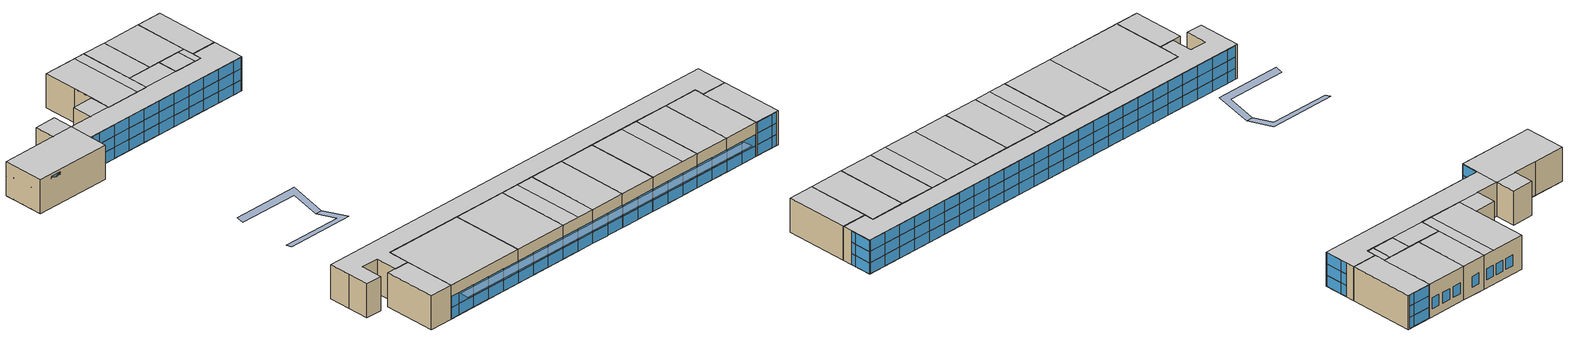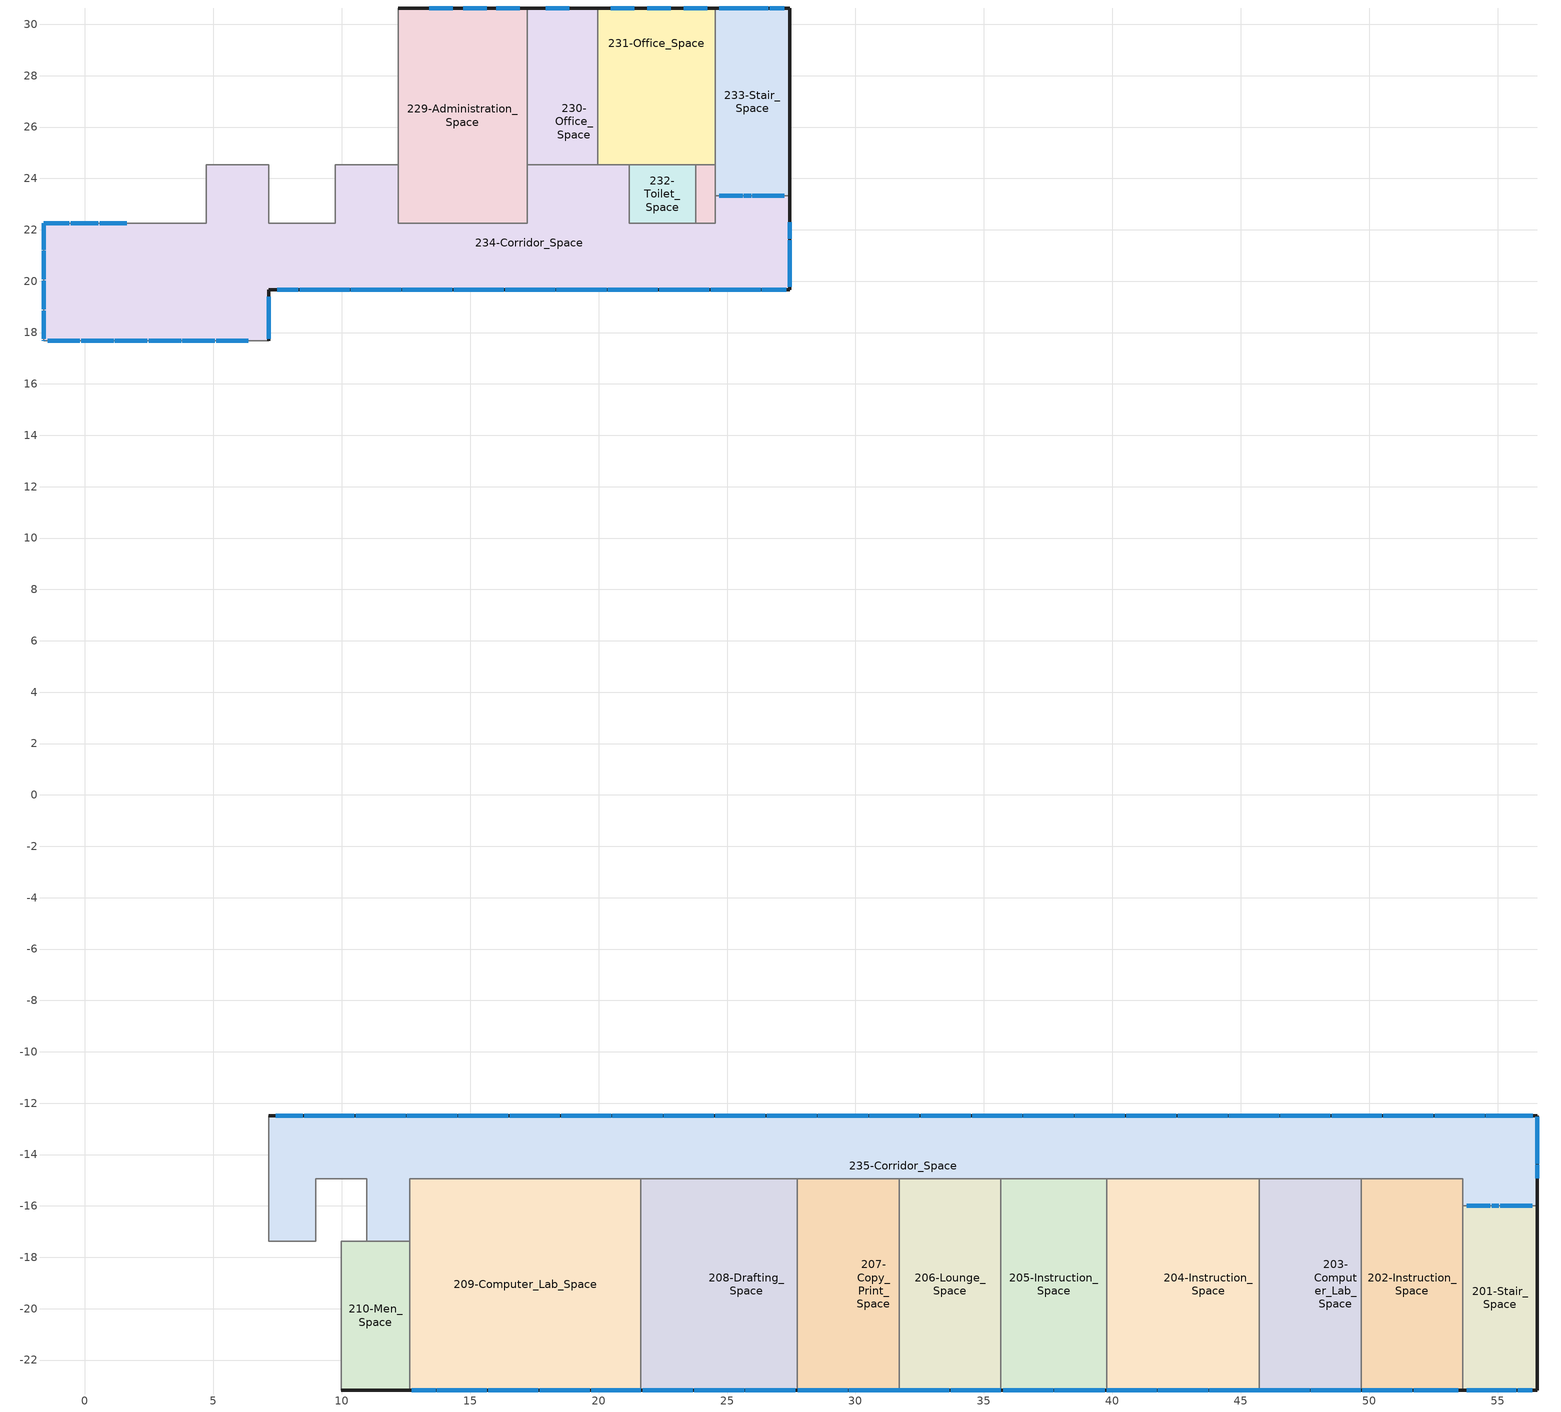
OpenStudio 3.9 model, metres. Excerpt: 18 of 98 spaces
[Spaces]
201-Stair_Space
 floor to 132-Stair_Space: 56.54,-16 56.54,-23.16 53.64,-23.16 53.64,-16 z3.8
 wall outside: 53.64,-23.16 56.54,-23.16 56.54,-16 z3.8:7.6
 wall to 235-Corridor_Space: 56.54,-16 53.64,-16 z3.8:7.6
 wall to 202-Instruction_Space: 53.64,-16 53.64,-23.16 z3.8:7.6
 window inside: 55.04,-16 54.76,-16 / 56.34,-16 55.09,-16 z3.85:5.93; 54.71,-16 53.8,-16 / 55.04,-16 54.76,-16 / 56.34,-16 55.09,-16 z5.98:6.18; 54.71,-16 53.8,-16 / 55.04,-16 54.76,-16 / 56.34,-16 55.09,-16 z6.23:7.28; 54.71,-16 53.8,-16 z3.8:5.93
 window: 53.8,-23.16 55.72,-23.16 / 55.77,-23.16 56.34,-23.16 z3.85:5.04; 53.8,-23.16 55.72,-23.16 / 55.77,-23.16 56.34,-23.16 z5.09:6.31; 53.8,-23.16 55.72,-23.16 / 55.77,-23.16 56.34,-23.16 z6.36:7.57
 ceiling to 301-Stair_Space: 53.64,-16 53.64,-23.16 56.54,-23.16 56.54,-16 z7.6
202-Instruction_Space
 floor to 103-Conference_Space: 53.64,-14.94 53.64,-23.16 49.68,-23.16 49.68,-14.94 z3.8
 wall outside: 49.68,-23.16 53.64,-23.16 z3.8:7.6
 wall to 235-Corridor_Space: 53.64,-16 53.64,-14.94 49.68,-14.94 z3.8:7.6
 wall to 203-Computer_Lab_Space: 49.68,-14.94 49.68,-23.16 z3.8:7.6
 window: 49.73,-23.16 51.68,-23.16 / 51.73,-23.16 53.47,-23.16 z3.82:5.04; 49.73,-23.16 51.68,-23.16 / 51.73,-23.16 53.47,-23.16 z5.08:6.3
 ceiling to 302-Instruction_Space: 49.68,-14.94 49.68,-23.16 53.64,-23.16 53.64,-14.94 z7.6
203-Computer_Lab_Space
 floor to 103-Conference_Space: 49.68,-14.94 49.68,-23.16 47.7,-23.16 47.7,-14.94 z3.8
 floor to 104-Instruction_Space: 47.7,-14.94 47.7,-23.16 45.72,-23.16 45.72,-14.94 z3.8
 wall outside: 45.72,-23.16 49.68,-23.16 z3.8:7.6
 wall to 235-Corridor_Space: 49.68,-14.94 45.72,-14.94 z3.8:7.6
 wall to 204-Instruction_Space: 45.72,-14.94 45.72,-23.16 z3.8:7.6
 window: 45.73,-23.16 47.68,-23.16 / 47.73,-23.16 49.68,-23.16 z3.82:5.04; 45.73,-23.16 47.68,-23.16 / 47.73,-23.16 49.68,-23.16 z5.08:6.3
 ceiling to 302-Instruction_Space: 45.72,-14.94 45.72,-23.16 49.68,-23.16 49.68,-14.94 z7.6
204-Instruction_Space
 floor to 104-Instruction_Space: 45.72,-14.94 45.72,-23.16 41.76,-23.16 41.76,-14.94 z3.8
 floor to 105-Instruction_Space: 41.76,-14.94 41.76,-23.16 39.78,-23.16 39.78,-14.94 z3.8
 wall outside: 39.78,-23.16 45.72,-23.16 z3.8:7.6
 wall to 235-Corridor_Space: 45.72,-14.94 39.78,-14.94 z3.8:7.6
 wall to 205-Instruction_Space: 39.78,-14.94 39.78,-23.16 z3.8:7.6
 window: 39.78,-23.16 41.72,-23.16 / 41.77,-23.16 43.72,-23.16 / 43.77,-23.16 45.72,-23.16 z3.82:5.04; 39.78,-23.16 41.72,-23.16 / 41.77,-23.16 43.72,-23.16 / 43.77,-23.16 45.72,-23.16 z5.08:6.3
 ceiling to 303-Instruction_Space: 39.78,-14.94 39.78,-23.16 43.74,-23.16 43.74,-14.94 z7.6
 ceiling to 302-Instruction_Space: 43.74,-14.94 43.74,-23.16 45.72,-23.16 45.72,-14.94 z7.6
205-Instruction_Space
 floor to 105-Instruction_Space: 39.78,-14.94 39.78,-23.16 35.66,-23.16 35.66,-14.94 z3.8
 wall outside: 35.66,-23.16 39.78,-23.16 z3.8:7.6
 wall to 235-Corridor_Space: 39.78,-14.94 35.66,-14.94 z3.8:7.6
 wall to 206-Lounge_Space: 35.66,-14.94 35.66,-23.16 z3.8:7.6
 window: 35.74,-23.16 37.69,-23.16 / 37.74,-23.16 39.69,-23.16 z3.82:5.04; 35.74,-23.16 37.69,-23.16 / 37.74,-23.16 39.69,-23.16 z5.08:6.3
 ceiling to 303-Instruction_Space: 35.66,-14.94 35.66,-23.16 39.78,-23.16 39.78,-14.94 z7.6
235-Corridor_Space
 floor to 107-Corridor_Space: 56.54,-12.5 56.54,-16 53.64,-16 53.64,-14.94 12.65,-14.94 12.65,-17.37 10.97,-17.37 10.97,-14.94 8.99,-14.94 8.99,-17.37 7.16,-17.37 7.16,-12.5 z3.8
 wall outside: 56.54,-16 56.54,-12.5 7.16,-12.5 z3.8:7.6
 wall to Shaft_2_Space: 8.99,-17.37 8.99,-14.94 10.97,-14.94 10.97,-17.37 z3.8:7.6
 wall to 210-Men_Space: 10.97,-17.37 12.65,-17.37 z3.8:7.6
 wall to 209-Computer_Lab_Space: 12.65,-17.37 12.65,-14.94 21.64,-14.94 z3.8:7.6
 wall to 208-Drafting_Space: 21.64,-14.94 27.74,-14.94 z3.8:7.6
 wall to 207-Copy_Print_Space: 27.74,-14.94 31.7,-14.94 z3.8:7.6
 wall to 206-Lounge_Space: 31.7,-14.94 35.66,-14.94 z3.8:7.6
 wall to 216-Lobby_Space: 7.16,-12.5 7.16,-14.94 z3.8:7.6
 wall to 214-Electrical_Space: 7.16,-14.94 7.16,-17.37 z3.8:7.6
 wall to 211-Women_Space: 7.16,-17.37 8.99,-17.37 z3.8:7.6
 window: 56.54,-14.92 56.54,-14.4 / 56.54,-14.35 56.54,-12.53 / 56.36,-12.5 54.54,-12.5 / 54.49,-12.5 52.54,-12.5 / 52.49,-12.5 50.54,-12.5 / 50.49,-12.5 48.54,-12.5 / 48.49,-12.5 46.54,-12.5 / 46.49,-12.5 44.54,-12.5 / 44.49,-12.5 42.54,-12.5 / 42.49,-12.5 40.54,-12.5 / 40.49,-12.5 38.54,-12.5 / 38.49,-12.5 36.54,-12.5 / 36.49,-12.5 34.54,-12.5 / 34.49,-12.5 32.54,-12.5 / 32.49,-12.5 30.54,-12.5 / 30.49,-12.5 28.54,-12.5 / 28.49,-12.5 26.54,-12.5 / 26.49,-12.5 24.54,-12.5 / 24.49,-12.5 22.54,-12.5 / 22.49,-12.5 20.54,-12.5 / 20.49,-12.5 18.54,-12.5 z3.82:5.04; 56.54,-14.92 56.54,-14.4 / 56.54,-14.35 56.54,-12.53 / 56.36,-12.5 54.54,-12.5 / 54.49,-12.5 52.54,-12.5 / 52.49,-12.5 50.54,-12.5 / 50.49,-12.5 48.54,-12.5 / 48.49,-12.5 46.54,-12.5 / 46.49,-12.5 44.54,-12.5 / 44.49,-12.5 42.54,-12.5 / 42.49,-12.5 40.54,-12.5 / 40.49,-12.5 38.54,-12.5 / 38.49,-12.5 36.54,-12.5 / 36.49,-12.5 34.54,-12.5 / 34.49,-12.5 32.54,-12.5 / 32.49,-12.5 30.54,-12.5 / 30.49,-12.5 28.54,-12.5 / 28.49,-12.5 26.54,-12.5 / 26.49,-12.5 24.54,-12.5 / 24.49,-12.5 22.54,-12.5 / 22.49,-12.5 20.54,-12.5 / 20.49,-12.5 18.54,-12.5 / 18.49,-12.5 16.54,-12.5 / 16.49,-12.5 14.54,-12.5 / 14.49,-12.5 12.54,-12.5 / 12.49,-12.5 10.54,-12.5 / 10.49,-12.5 8.54,-12.5 / 8.49,-12.5 7.44,-12.5 z5.08:6.3; 56.54,-14.92 56.54,-14.4 / 56.54,-14.35 56.54,-12.53 / 56.36,-12.5 54.54,-12.5 / 54.49,-12.5 52.54,-12.5 / 52.49,-12.5 50.54,-12.5 / 50.49,-12.5 48.54,-12.5 / 48.49,-12.5 46.54,-12.5 / 46.49,-12.5 44.54,-12.5 / 44.49,-12.5 42.54,-12.5 / 42.49,-12.5 40.54,-12.5 / 40.49,-12.5 38.54,-12.5 / 38.49,-12.5 36.54,-12.5 / 36.49,-12.5 34.54,-12.5 / 34.49,-12.5 32.54,-12.5 / 32.49,-12.5 30.54,-12.5 / 30.49,-12.5 28.54,-12.5 / 28.49,-12.5 26.54,-12.5 / 26.49,-12.5 24.54,-12.5 / 24.49,-12.5 22.54,-12.5 / 22.49,-12.5 20.54,-12.5 / 20.49,-12.5 18.54,-12.5 / 18.49,-12.5 16.54,-12.5 z6.35:7.57; 16.49,-12.5 14.54,-12.5 / 14.49,-12.5 12.54,-12.5 / 12.49,-12.5 10.54,-12.5 / 10.49,-12.5 8.54,-12.5 / 8.49,-12.5 7.44,-12.5 z3.82:5.03; 14.49,-12.5 12.54,-12.5 / 12.49,-12.5 10.54,-12.5 / 10.49,-12.5 8.54,-12.5 / 8.49,-12.5 7.44,-12.5 z6.35:7.56; 18.49,-12.5,5.04 18.49,-12.5,3.82 16.54,-12.5,3.82 16.54,-12.5,5.03; 16.49,-12.5,7.57 16.49,-12.5,6.35 14.54,-12.5,6.35 14.54,-12.5,7.56
 ceiling to 236-Corridor_Space: 7.16,-12.5 7.16,-17.37 8.99,-17.37 8.99,-14.94 10.97,-14.94 10.97,-17.37 12.65,-17.37 12.65,-14.94 53.64,-14.94 53.64,-16 56.54,-16 56.54,-12.5 z7.6
229-Administration_Space
 floor to 123-Conference_Space: 17.22,30.63 17.22,22.25 14.94,22.25 14.94,24.54 12.19,24.54 12.19,30.63 z3.8
 floor to 125-Electrical_Space: 14.94,24.54 14.94,22.25 12.19,22.25 12.19,24.54 z3.8
 wall outside: 17.22,30.63 12.19,30.63 z3.8:7.6
 wall to 234-Corridor_Space: 12.19,24.54 12.19,22.25 17.22,22.25 17.22,24.54 z3.8:7.6
 wall to 230-Office_Space: 17.22,24.54 17.22,30.63 z3.8:7.6
 wall to 226-Men_Space: 12.19,26.82 12.19,24.54 z3.8:7.6
 wall to 228-Copy_Print_Space: 12.19,30.63 12.19,26.82 z3.8:7.6
 window: 14.32,30.63 13.41,30.63 / 15.64,30.63 14.72,30.63 / 16.93,30.63 16.01,30.63 z4.72:5.94
 ceiling to 325-Conference_Space: 16,30.63 16,22.25 17.22,22.25 17.22,30.63 z7.6
 ceiling to 324-Advisors_Space: 12.19,30.63 12.19,22.25 16,22.25 16,30.63 z7.6
230-Office_Space
 floor to 126-Admin_Space: 19.96,27.89 19.96,24.54 18.14,24.54 18.14,27.89 z3.8
 floor to 127-Office_Space: 19.96,30.63 19.96,27.89 18.14,27.89 18.14,30.63 z3.8
 floor to 123-Conference_Space: 18.14,30.63 18.14,24.54 17.22,24.54 17.22,30.63 z3.8
 wall outside: 19.96,30.63 17.22,30.63 z3.8:7.6
 wall to 234-Corridor_Space: 17.22,24.54 19.96,24.54 z3.8:7.6
 wall to 231-Office_Space: 19.96,24.54 19.96,30.63 z3.8:7.6
 window: 18.86,30.63 17.94,30.63 z4.72:5.94
 ceiling to 325-Conference_Space: 17.22,30.63 17.22,24.54 19.96,24.54 19.96,30.63 z7.6
231-Office_Space
 floor to 128-Storage_Space: 24.54,27.89 24.54,24.54 21.18,24.54 21.18,27.89 z3.8
 floor to 126-Admin_Space: 21.18,27.89 21.18,24.54 19.96,24.54 19.96,27.89 z3.8
 floor to 127-Office_Space: 24.54,30.63 24.54,27.89 19.96,27.89 19.96,30.63 z3.8
 wall outside: 24.54,30.63 19.96,30.63 z3.8:7.6
 wall to 234-Corridor_Space: 19.96,24.54 21.18,24.54 z3.8:7.6
 wall to Shaft1_2_Space: 23.77,24.54 24.54,24.54 z3.8:7.6
 wall to 232-Toilet_Space: 21.18,24.54 23.77,24.54 z3.8:7.6
 wall to 233-Stair_Space: 24.54,24.54 24.54,30.63 z3.8:7.6
 window: 21.39,30.63 20.47,30.63 / 22.8,30.63 21.89,30.63 / 24.23,30.63 23.31,30.63 z4.72:5.94
 ceiling to 325-Conference_Space: 19.96,30.63 19.96,24.54 24.54,24.54 24.54,30.63 z7.6
232-Toilet_Space
 floor to 129-Toilet_Space: 23.77,24.54 23.77,22.25 21.18,22.25 21.18,24.54 z3.8
 wall to 234-Corridor_Space: 21.18,24.54 21.18,22.25 23.77,22.25 z3.8:7.6
 wall to Shaft1_2_Space: 23.77,22.25 23.77,24.54 z3.8:7.6
 ceiling to 326-Toilet_Space: 21.18,24.54 21.18,22.25 23.77,22.25 23.77,24.54 z7.6
206-Lounge_Space
 floor to 105-Instruction_Space: 35.66,-14.94 35.66,-23.16 31.7,-23.16 31.7,-14.94 z3.8
 wall outside: 31.7,-23.16 35.66,-23.16 z3.8:7.6
 wall to 207-Copy_Print_Space: 31.7,-14.94 31.7,-23.16 z3.8:7.6
 window: 31.71,-23.16 33.66,-23.16 / 33.71,-23.16 35.66,-23.16 z3.82:5.04; 31.71,-23.16 33.66,-23.16 / 33.71,-23.16 35.66,-23.16 z5.08:6.3
 ceiling to 304-Instruction_Space: 31.7,-14.94 31.7,-23.16 35.66,-23.16 35.66,-14.94 z7.6
207-Copy_Print_Space
 floor to 105-Instruction_Space: 31.7,-14.94 31.7,-23.16 29.72,-23.16 29.72,-14.94 z3.8
 floor to 106-Instruction_Space: 29.72,-14.94 29.72,-23.16 27.74,-23.16 27.74,-14.94 z3.8
 wall outside: 27.74,-23.16 31.7,-23.16 z3.8:7.6
 wall to 208-Drafting_Space: 27.74,-14.94 27.74,-23.16 z3.8:7.6
 window: 27.74,-23.16 29.69,-23.16 / 29.74,-23.16 31.69,-23.16 z3.82:5.04; 27.74,-23.16 29.69,-23.16 / 29.74,-23.16 31.69,-23.16 z5.08:6.3
 ceiling to 305-Instruction_Space: 27.74,-14.94 27.74,-23.16 29.72,-23.16 29.72,-14.94 z7.6
 ceiling to 304-Instruction_Space: 29.72,-14.94 29.72,-23.16 31.7,-23.16 31.7,-14.94 z7.6
208-Drafting_Space
 floor to 106-Instruction_Space: 27.74,-14.94 27.74,-23.16 23.77,-23.16 23.77,-14.94 z3.8
 floor to 108-Instruction_Space: 23.77,-14.94 23.77,-23.16 21.64,-23.16 21.64,-14.94 z3.8
 wall outside: 21.64,-23.16 27.74,-23.16 z3.8:7.6
 wall to 209-Computer_Lab_Space: 21.64,-14.94 21.64,-23.16 z3.8:7.6
 window: 21.71,-23.16 23.66,-23.16 / 23.71,-23.16 25.66,-23.16 / 25.71,-23.16 27.66,-23.16 z3.82:5.04; 21.71,-23.16 23.66,-23.16 / 23.71,-23.16 25.66,-23.16 / 25.71,-23.16 27.66,-23.16 z5.08:6.3
 ceiling to 305-Instruction_Space: 21.64,-14.94 21.64,-23.16 27.74,-23.16 27.74,-14.94 z7.6
209-Computer_Lab_Space
 floor to 108-Instruction_Space: 21.64,-14.94 21.64,-23.16 12.65,-23.16 12.65,-14.94 z3.8
 wall outside: 12.65,-23.16 21.64,-23.16 z3.8:7.6
 wall to 210-Men_Space: 12.65,-17.37 12.65,-23.16 z3.8:7.6
 window: 12.73,-23.16 13.65,-23.16 / 13.7,-23.16 15.65,-23.16 / 15.7,-23.16 17.65,-23.16 / 17.7,-23.16 19.65,-23.16 / 19.7,-23.16 21.64,-23.16 z3.82:5.04; 12.73,-23.16 13.65,-23.16 / 13.7,-23.16 15.65,-23.16 / 15.7,-23.16 17.65,-23.16 / 17.7,-23.16 19.65,-23.16 / 19.7,-23.16 21.64,-23.16 z5.08:6.3
 ceiling to 306-Instruction_Space: 12.65,-14.94 12.65,-23.16 21.64,-23.16 21.64,-14.94 z7.6
210-Men_Space
 floor to 109-Women_Space: 12.65,-17.37 12.65,-23.16 9.98,-23.16 9.98,-17.37 z3.8
 wall outside: 9.98,-23.16 12.65,-23.16 z3.8:7.6
 wall to Shaft_2_Space: 10.97,-17.37 9.98,-17.37 z3.8:7.6
 wall to 211-Women_Space: 9.98,-17.37 9.98,-23.16 z3.8:7.6
 ceiling to 307-Men_Space: 9.98,-17.37 9.98,-23.16 12.65,-23.16 12.65,-17.37 z7.6
233-Stair_Space
 floor to 130-Stair_Space: 27.43,30.63 27.43,23.32 24.54,23.32 24.54,30.63 z3.8
 wall outside: 27.43,23.32 27.43,30.63 24.54,30.63 z3.8:7.6
 wall to 234-Corridor_Space: 24.54,23.32 27.43,23.32 z3.8:7.6
 wall to Shaft1_2_Space: 24.54,24.54 24.54,23.32 z3.8:7.6
 window inside: 25.65,23.32 25.93,23.32 / 25.98,23.32 27.23,23.32 z3.85:5.93; 24.69,23.32 25.6,23.32 / 25.65,23.32 25.93,23.32 / 25.98,23.32 27.23,23.32 z5.98:6.18; 24.69,23.32 25.6,23.32 / 25.65,23.32 25.93,23.32 / 25.98,23.32 27.23,23.32 z6.23:7.28; 24.69,23.32 25.6,23.32 z3.8:5.93
 window: 26.61,30.63 24.69,30.63 / 27.23,30.63 26.66,30.63 z3.85:5.04; 26.61,30.63 24.69,30.63 / 27.23,30.63 26.66,30.63 z5.09:6.31; 26.61,30.63 24.69,30.63 / 27.23,30.63 26.66,30.63 z6.36:7.57
 ceiling to 327-Stair_Space: 24.54,30.63 24.54,23.32 27.43,23.32 27.43,30.63 z7.6
Shaft1_2_Space
 floor to Shaft1_Space: 24.54,24.54 24.54,22.25 23.77,22.25 23.77,24.54 z3.8
 wall to 234-Corridor_Space: 23.77,22.25 24.54,22.25 24.54,23.32 z3.8:7.6
 ceiling to Shaft1_3_Space: 23.77,24.54 23.77,22.25 24.54,22.25 24.54,24.54 z7.6
234-Corridor_Space
 floor to 131-Corridor_Space: 27.43,23.32 27.43,19.66 7.16,19.66 7.16,22.25 24.54,22.25 24.54,23.32 z3.8
 floor to 124-Dry_Storage_Space: 12.19,24.54 12.19,22.25 9.75,22.25 9.75,24.54 z3.8
 floor to 121-Cafeteria_Space: 7.16,24.54 7.16,22.25 4.72,22.25 4.72,24.54 z3.8
 floor to 102-Lobby_Space: 7.16,22.25 7.16,17.68 -1.6,17.68 -1.6,22.25 z3.8
 floor to 126-Admin_Space: 21.18,24.54 21.18,22.25 18.14,22.25 18.14,24.54 z3.8
 floor to 123-Conference_Space: 18.14,24.54 18.14,22.25 17.22,22.25 17.22,24.54 z3.8
 wall outside: 7.16,17.68 7.16,19.66 27.43,19.66 27.43,23.32 z3.8:7.6
 wall to 223-Lounge_Space: 1.98,22.25 -1.6,22.25 -1.6,17.68 z3.8:7.6
 wall to 216-Lobby_Space: -1.6,17.68 7.16,17.68 z3.8:7.6
 wall to 226-Men_Space: 12.19,24.54 9.75,24.54 z3.8:7.6
 wall to 227-Electrical_Space: 9.75,24.54 9.75,22.25 7.16,22.25 7.16,24.54 z3.8:7.6
 wall to 225-Women_Space: 7.16,24.54 4.72,24.54 z3.8:7.6
 wall to 224-Caferteria_Space: 4.72,24.54 4.72,22.25 1.98,22.25 z3.8:7.6
 window inside: -1.6,17.7 -1.6,17.68 / -1.44,17.68 -1.16,17.68 z3.85:5.93; -1.6,22.22 -1.6,22.2 / -1.6,22.15 -1.6,21.23 / -1.11,17.68 -0.2,17.68 z3.8:5.93; -1.6,21.18 -1.6,20.07 / -1.6,20.02 -1.6,18.9 / -1.6,18.85 -1.6,17.76 / 5.12,17.68 6.36,17.68 / 3.8,17.68 5.07,17.68 / 2.49,17.68 3.75,17.68 / 1.17,17.68 2.44,17.68 / -0.15,17.68 1.12,17.68 / 1.63,22.25 0.58,22.25 / 0.53,22.25 -0.55,22.25 / -0.6,22.25 -1.56,22.25 z3.85:6.18; -1.6,21.18 -1.6,20.07 / -1.6,20.02 -1.6,18.9 / -1.6,18.85 -1.6,17.76 / -1.44,17.68 -0.2,17.68 / 5.12,17.68 6.36,17.68 / 3.8,17.68 5.07,17.68 / 2.49,17.68 3.75,17.68 / 1.17,17.68 2.44,17.68 / -0.15,17.68 1.12,17.68 / 1.63,22.25 0.58,22.25 / 0.53,22.25 -0.55,22.25 / -0.6,22.25 -1.6,22.25 / -1.6,22.25 -1.6,21.23 z6.23:7.28; -1.6,22.22 -1.6,21.23 / -1.44,17.68 -0.2,17.68 z5.98:6.18
 window: 7.16,17.75 7.16,19.39 / 7.48,19.66 8.31,19.66 / 8.36,19.66 10.31,19.66 / 10.36,19.66 12.31,19.66 / 12.36,19.66 14.31,19.66 / 14.36,19.66 16.31,19.66 / 16.36,19.66 18.31,19.66 / 18.36,19.66 20.31,19.66 / 20.36,19.66 22.31,19.66 / 22.36,19.66 24.31,19.66 / 24.36,19.66 26.31,19.66 / 26.36,19.66 27.3,19.66 / 27.43,19.77 27.43,21.6 / 27.43,21.65 27.43,22.3 z3.82:5.04; 7.16,17.75 7.16,19.39 / 7.48,19.66 8.31,19.66 / 8.36,19.66 10.31,19.66 / 10.36,19.66 12.31,19.66 / 12.36,19.66 14.31,19.66 / 14.36,19.66 16.31,19.66 / 16.36,19.66 18.31,19.66 / 18.36,19.66 20.31,19.66 / 20.36,19.66 22.31,19.66 / 22.36,19.66 24.31,19.66 / 24.36,19.66 26.31,19.66 / 26.36,19.66 27.3,19.66 / 27.43,19.77 27.43,21.6 / 27.43,21.65 27.43,22.3 z5.08:6.3; 7.16,17.75 7.16,19.39 / 7.48,19.66 8.31,19.66 / 8.36,19.66 10.31,19.66 / 10.36,19.66 12.31,19.66 / 12.36,19.66 14.31,19.66 / 14.36,19.66 16.31,19.66 / 16.36,19.66 18.31,19.66 / 18.36,19.66 20.31,19.66 / 20.36,19.66 22.31,19.66 / 22.36,19.66 24.31,19.66 / 24.36,19.66 26.31,19.66 / 26.36,19.66 27.3,19.66 / 27.43,19.77 27.43,21.6 / 27.43,21.65 27.43,22.3 z6.35:7.57
 ceiling to 318-Lobby_Space: -1.6,22.25 -1.6,17.68 7.16,17.68 7.16,22.25 z7.6
 ceiling to 328-Corridor_Space: 7.16,22.25 7.16,19.66 27.43,19.66 27.43,23.32 24.54,23.32 24.54,22.25 z7.6
 ceiling to 322-Administration_Space: 4.72,24.54 4.72,22.25 7.16,22.25 7.16,24.54 z7.6
 ceiling to 325-Conference_Space: 17.22,24.54 17.22,22.25 21.18,22.25 21.18,24.54 z7.6
 ceiling to 324-Advisors_Space: 9.75,24.54 9.75,22.25 12.19,22.25 12.19,24.54 z7.6
shading: 14.78,0,7.33 14.78,-3.66,6.35 14.02,-3.66,6.35 14.02,-0.76,7.12 7.16,-0.76,7.12 7.16,0,7.33; 7.16,-7.32,7.33 7.16,-6.55,7.12 14.02,-6.55,7.12 14.02,-3.66,6.35 14.78,-3.66,6.35 14.78,-7.32,7.33; 51.77,-23.44 51.77,-24.39 13.67,-24.39 13.67,-23.44 z6.34; 13.67,-23.44 13.67,-24.39 51.77,-24.39 51.77,-23.44 z6.35
[Building]
Building 1: North Axis {deg}=0; Default Construction Set=Default Generic Construction Set; Standards Building Type=MediumOffice
[Site]
Site 1: Terrain=City
[Site:WaterMainsTemperature]
Calculation Method=CorrelationFromWeatherFile
[Material]
Name | Roughness | Thickness {m} | Conductivity {W/m-K} | Density {kg/m3} | Specific Heat {J/kg-K} | Thermal Absorptance | Solar Absorptance | Visible Absorptance
Generic Gypsum Board | MediumSmooth | 0.0127 | 0.16 | 800 | 1090 | 0.9 | 0.5 | 0.5
Generic Wall Air Gap | Smooth | 0.1 | 0.667 | 1.28 | 1000 | 0.9 | 0.7 | 0.7
Generic Ceiling Air Gap | Smooth | 0.1 | 0.556 | 1.28 | 1000 | 0.9 | 0.7 | 0.7
Generic Painted Metal | Smooth | 0.0015 | 45 | 7690 | 410 | 0.9 | 0.5 | 0.5
Generic 25mm Insulation | MediumRough | 0.025 | 0.03 | 43 | 1210 | 0.9 | 0.7 | 0.7
Generic 50mm Insulation | MediumRough | 0.05 | 0.03 | 43 | 1210 | 0.9 | 0.7 | 0.7
Generic LW Concrete | MediumRough | 0.1 | 0.53 | 1280 | 840 | 0.9 | 0.8 | 0.8
Generic Acoustic Tile | MediumSmooth | 0.02 | 0.06 | 368 | 590 | 0.9 | 0.2 | 0.2
Generic Brick | MediumRough | 0.1 | 0.9 | 1920 | 790 | 0.9 | 0.65 | 0.65
Generic Roof Membrane | MediumRough | 0.01 | 0.16 | 1120 | 1460 | 0.9 | 0.65 | 0.65
Generic HW Concrete | MediumRough | 0.2 | 1.95 | 2240 | 900 | 0.9 | 0.8 | 0.8
Generic 25mm Wood | MediumSmooth | 0.0254 | 0.15 | 608 | 1630 | 0.9 | 0.5 | 0.5
Material #1 | Smooth | 0.1 | 0.1 | 0.1 | 1400 |  | 0.65 | 0.65
[WindowMaterial:Gas]
Generic Window Air Gap: Gas Type=Air; Thickness {m}=0.0127
[WindowMaterial:Glazing] Optical Data Type=SpectralAverage; Thickness {m}=0.006; Infrared Transmittance at Normal Incidence=0; Front Side Infrared Hemispherical Emissivity=0.84; Conductivity {W/m-K}=1; Dirt Correction Factor for Solar and Visible Transmittance=1; Solar Diffusing=No
Name | Solar Transmittance at Normal Incidence | Front Side Solar Reflectance at Normal Incidence | Back Side Solar Reflectance at Normal Incidence | Visible Transmittance at Normal Incidence | Front Side Visible Reflectance at Normal Incidence | Back Side Visible Reflectance at Normal Incidence | Back Side Infrared Hemispherical Emissivity
Generic Clear Glass | 0.77 | 0.07 | 0.07 | 0.88 | 0.08 | 0.08 | 0.84
Generic Low-e Glass | 0.45 | 0.36 | 0.36 | 0.71 | 0.21 | 0.21 | 0.047
[Construction]
Generic Underground Roof: Generic 50mm Insulation, Generic HW Concrete, Generic Ceiling Air Gap, Generic Acoustic Tile
Generic Underground Wall: Generic 50mm Insulation, Generic HW Concrete, Generic Wall Air Gap, Generic Gypsum Board
Generic Exposed Floor: Generic Painted Metal, Generic Ceiling Air Gap, Generic 50mm Insulation, Generic LW Concrete
Generic Single Pane: Generic Clear Glass
Generic Shade: Material #1
Generic Interior Wall: Generic Gypsum Board, Generic Wall Air Gap, Generic Gypsum Board
Generic Ground Slab: Generic 50mm Insulation, Generic HW Concrete
Generic Exterior Wall: Generic Brick, Generic LW Concrete, Generic 50mm Insulation, Generic Wall Air Gap, Generic Gypsum Board
Generic Double Pane: Generic Low-e Glass, Generic Window Air Gap, Generic Clear Glass
Generic Roof: Generic Roof Membrane, Generic 50mm Insulation, Generic LW Concrete, Generic Ceiling Air Gap, Generic Acoustic Tile
Generic Interior Door: Generic 25mm Wood
Generic Interior Floor: Generic Acoustic Tile, Generic Ceiling Air Gap, Generic LW Concrete
Generic Exterior Door: Generic Painted Metal, Generic 25mm Insulation, Generic Painted Metal
Generic Interior Ceiling: Generic LW Concrete, Generic Ceiling Air Gap, Generic Acoustic Tile
[DefaultConstructionSet]
Default Generic Construction Set: Default Exterior Surface Constructions=DefaultSurfaceConstructions #2; Default Interior Surface Constructions=DefaultSurfaceConstructions #1; Default Ground Contact Surface Constructions=DefaultSurfaceConstructions #3; Default Exterior SubSurface Constructions=DefaultSubSurfaceConstructions #2; Default Interior SubSurface Constructions=DefaultSubSurfaceConstructions #1; Space Shading Construction=Generic Shade; Adiabatic Surface Construction=Generic Interior Wall
[DefaultSurfaceConstructions]
Name | Floor Construction | Wall Construction | Roof Ceiling Construction
DefaultSurfaceConstructions #1 | Generic Interior Floor | Generic Interior Wall | Generic Interior Ceiling
DefaultSurfaceConstructions #2 | Generic Exposed Floor | Generic Exterior Wall | Generic Roof
DefaultSurfaceConstructions #3 | Generic Ground Slab | Generic Underground Wall | Generic Underground Roof
[DefaultSubSurfaceConstructions]
Name | Fixed Window Construction | Operable Window Construction | Door Construction | Glass Door Construction | Overhead Door Construction | Skylight Construction
DefaultSubSurfaceConstructions #1 | Generic Single Pane | Generic Single Pane | Generic Interior Door | Generic Single Pane | Generic Interior Door | Generic Single Pane
DefaultSubSurfaceConstructions #2 | Generic Double Pane | Generic Double Pane | Generic Exterior Door | Generic Double Pane | Generic Exterior Door | Generic Double Pane
[Space] Building Story=02 - Floor
Name | Thermal Zone | Volume {m3}
201-Stair_Space | 201-Stair | 78.8143
202-Instruction_Space | 202-Instruction | 123.914
203-Computer_Lab_Space | 203-Computer_Lab | 123.914
204-Instruction_Space | 204-Instruction | 185.871
205-Instruction_Space | 205-Instruction | 128.68
235-Corridor_Space | 235-Corridor | 501.746
229-Administration_Space | 229-Administration | 160.188
230-Office_Space | 230-Office | 63.5457
231-Office_Space | 231-Office | 105.909
232-Toilet_Space | 232-Toilet | 22.5058
206-Lounge_Space | 206-Lounge | 123.914
207-Copy_Print_Space | 207-Copy_Print | 123.914
208-Drafting_Space | 208-Drafting | 190.637
209-Computer_Lab_Space | 209-Computer_Lab | 281.19
210-Men_Space | 210-Men | 58.6915
233-Stair_Space | 233-Stair | 80.4912
Shaft1_2_Space | Shaft1_2 | 6.61934
234-Corridor_Space | 234-Corridor | 440.319
[ThermalZone] Ceiling Height {m}=3.8; Use Ideal Air Loads=No
Name | Volume {m3}
201-Stair | 78.8143
202-Instruction; 203-Computer_Lab; 206-Lounge; 207-Copy_Print | 123.914
204-Instruction | 185.871
205-Instruction | 128.68
235-Corridor | 501.746
229-Administration | 160.188
230-Office | 63.5457
231-Office | 105.909
232-Toilet | 22.5058
208-Drafting | 190.637
209-Computer_Lab | 281.19
210-Men | 58.6915
233-Stair | 80.4912
Shaft1_2 | 6.61934
234-Corridor | 440.319
[BuildingStory]
02 - Floor
